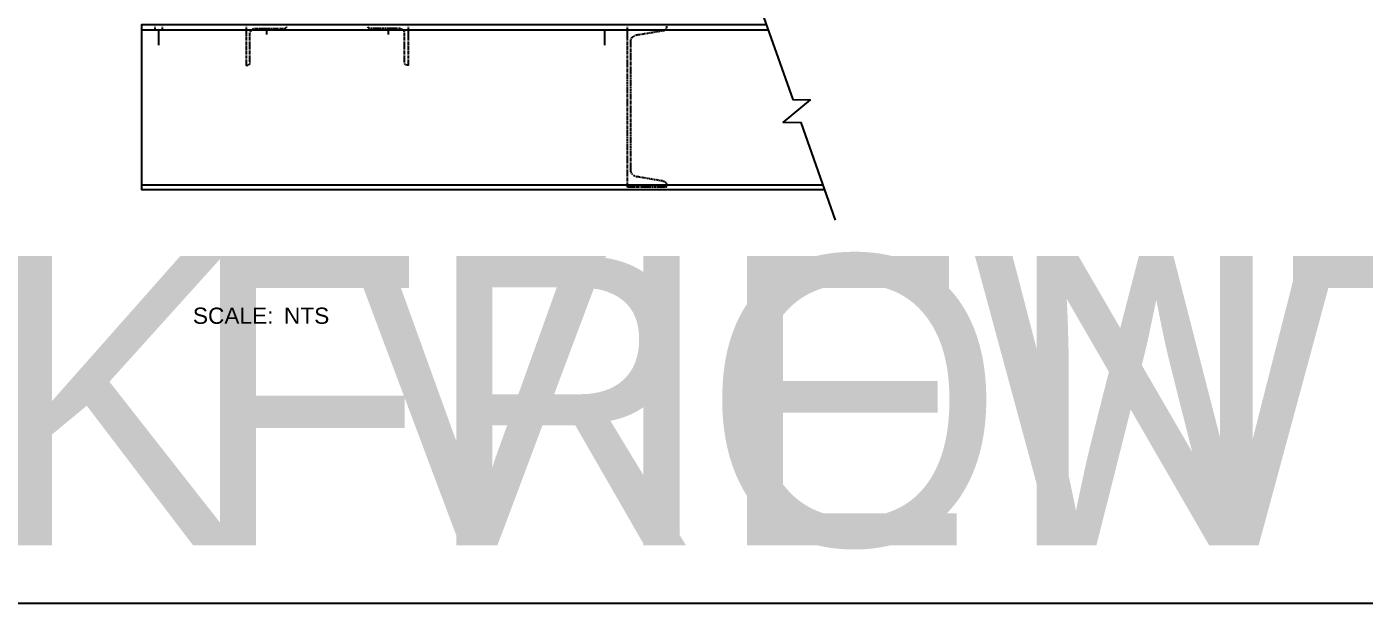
# Model space of a CAD drawing. Header units: feet. Extents: x -159 to 1687, y -48 to 1556.
# Drawn here: x 1385.8 to 1484.7, y 968 to 1010.7 of the extents above; entities that cross this region are included whole.
import ezdxf
from ezdxf.enums import TextEntityAlignment as Align

# ---------------------------------------------------------------- set-up
doc = ezdxf.new("R2018")
doc.units = ezdxf.units.FT
doc.header["$MEASUREMENT"] = 0
for name, color, linetype in [('G-ANNO-TEXT', 1, 'Continuous'), ('PDF8_0', 7, 'Continuous'), ('PDF8_LP_OBJ-Hidden', 7, 'Continuous'), ('PDF8_LP_OBJ-Misc', 7, 'Continuous'), ('PDF8_LP_OBJ-Text', 7, 'Continuous')]:
    doc.layers.add(name, color=color, linetype=linetype)
doc.styles.add('NEI-A', font='arial.ttf')

# ---------------------------------------------------------------- blocks, each defined once
blk = doc.blocks.new('TITLE NAME')
at = {"lineweight": 30, "flags": 104}
blk.add_attdef('TITLE_NAME', text='', height=0.2, dxfattribs=at).set_placement((-0.0288, 0.2128), align=Align.BOTTOM_LEFT)
at = {"style": 'NEI-A'}
for tag, p in [('SCALE:', (0, 0)), ('1"_=_', (0.5614, 0.0023))]:
    blk.add_attdef(tag, text='', height=0.1, dxfattribs=at).set_placement(p, align=Align.BOTTOM_LEFT)

msp = doc.modelspace()

# ---------------------------------------------------------------- linework, layer by layer
at = {"layer": 'PDF8_0', "lineweight": 25}
msp.add_lwpolyline([(1439.88849, 1012.50026), (1442.4474, 1005.26535), (1443.73606, 1005.24695), (1441.72943, 1003.5901), (1443.0365, 1003.57169), (1445.577, 996.33678)], dxfattribs=at)
at = {"layer": 'PDF8_LP_OBJ-Hidden', "lineweight": 25}
for points in [[(1395.28245, 1010.58568), (1395.28245, 1010.64091)], [(1395.28245, 1010.49363), (1395.28245, 1010.54886)], [(1395.28245, 1010.41999), (1395.28245, 1010.45681)], [(1395.83473, 1010.58568), (1395.83473, 1010.64091)], [(1395.83473, 1010.49363), (1395.83473, 1010.54886)], [(1395.83473, 1010.41999), (1395.83473, 1010.45681)], [(1402.0203, 1010.64091), (1402.0203, 1010.58568)], [(1402.0203, 1010.54886), (1402.0203, 1010.49363)], [(1402.0203, 1010.45681), (1402.0203, 1010.40158)], [(1402.0203, 1010.36477), (1402.0203, 1010.30954)], [(1402.0203, 1010.27272), (1402.0203, 1010.19908)], [(1402.0203, 1010.18067), (1402.0203, 1010.10703)], [(1402.29644, 1010.21749), (1402.31485, 1010.27272)], [(1402.29644, 1010.10703), (1402.29644, 1010.18067)], [(1402.33326, 1010.30954), (1402.35167, 1010.32795), (1402.37008, 1010.36477)], [(1402.38849, 1010.38318), (1402.42531, 1010.4384)], [(1402.46213, 1010.45681), (1402.48054, 1010.47522), (1402.51735, 1010.47522)], [(1402.53576, 1010.49363), (1402.59099, 1010.51204)], [(1402.62781, 1010.51204), (1402.70145, 1010.51204)], [(1402.73827, 1010.51204), (1402.7935, 1010.51204)], [(1402.83031, 1010.51204), (1402.88554, 1010.51204)], [(1402.92236, 1010.51204), (1402.996, 1010.51204)], [(1403.01441, 1010.51204), (1403.08805, 1010.51204)], [(1403.10646, 1010.51204), (1403.18009, 1010.51204)], [(1403.1985, 1010.51204), (1403.27214, 1010.51204)], [(1403.30896, 1010.51204), (1403.36419, 1010.51204)], [(1403.40101, 1010.51204), (1403.45623, 1010.51204)], [(1403.49305, 1010.51204), (1403.54828, 1010.51204)], [(1403.5851, 1010.51204), (1403.64033, 1010.51204)], [(1403.67715, 1010.51204), (1403.73238, 1010.51204)], [(1403.76919, 1010.51204), (1403.82442, 1010.51204)], [(1403.86124, 1010.51204), (1403.91647, 1010.51204)], [(1403.95329, 1010.51204), (1404.02693, 1010.51204)], [(1404.04534, 1010.51204), (1404.11897, 1010.51204)], [(1404.13738, 1010.51204), (1404.21102, 1010.51204)], [(1404.22943, 1010.51204), (1404.30307, 1010.51204)], [(1404.33989, 1010.51204), (1404.39512, 1010.51204)], [(1404.43193, 1010.51204), (1404.48716, 1010.51204)], [(1404.52398, 1010.51204), (1404.57921, 1010.51204)], [(1404.61603, 1010.51204), (1404.67126, 1010.51204)], [(1404.70808, 1010.51204), (1404.7633, 1010.51204)], [(1404.80012, 1010.51204), (1404.83694, 1010.51204), (1404.87376, 1010.53045)], [(1404.9474, 1010.56727), (1404.92899, 1010.54886), (1404.91058, 1010.53045), (1404.89217, 1010.53045)], [(1405.00263, 1010.64091), (1405.00263, 1010.6225), (1404.98422, 1010.60409), (1404.96581, 1010.58568)], [(1411.05933, 1010.58568), (1411.04092, 1010.60409), (1411.02251, 1010.64091)], [(1411.13296, 1010.53045), (1411.09615, 1010.54886), (1411.07774, 1010.56727)], [(1411.22501, 1010.51204), (1411.18819, 1010.51204), (1411.16978, 1010.53045)], [(1411.31706, 1010.51204), (1411.26183, 1010.51204)], [(1411.40911, 1010.51204), (1411.35388, 1010.51204)], [(1411.50115, 1010.51204), (1411.44593, 1010.51204)], [(1411.61161, 1010.51204), (1411.53797, 1010.51204)], [(1411.70366, 1010.51204), (1411.63002, 1010.51204)], [(1411.7957, 1010.51204), (1411.72207, 1010.51204)], [(1411.88775, 1010.51204), (1411.81411, 1010.51204)], [(1411.9798, 1010.51204), (1411.90616, 1010.51204)], [(1412.07185, 1010.51204), (1412.01662, 1010.51204)], [(1412.16389, 1010.51204), (1412.10866, 1010.51204)], [(1412.25594, 1010.51204), (1412.20071, 1010.51204)], [(1412.34799, 1010.51204), (1412.29276, 1010.51204)], [(1412.44003, 1010.51204), (1412.38481, 1010.51204)], [(1412.53208, 1010.51204), (1412.47685, 1010.51204)], [(1412.64254, 1010.51204), (1412.5689, 1010.51204)], [(1412.73458, 1010.51204), (1412.66095, 1010.51204)], [(1412.82663, 1010.51204), (1412.75299, 1010.51204)], [(1412.91868, 1010.51204), (1412.84504, 1010.51204)], [(1413.01073, 1010.51204), (1412.93709, 1010.51204)], [(1413.10277, 1010.51204), (1413.04755, 1010.51204)], [(1413.19482, 1010.51204), (1413.13959, 1010.51204)], [(1413.28687, 1010.51204), (1413.23164, 1010.51204)], [(1413.39732, 1010.51204), (1413.32369, 1010.51204)], [(1413.43414, 1010.51204), (1413.48937, 1010.49363)], [(1413.52619, 1010.47522), (1413.5446, 1010.47522), (1413.58142, 1010.45681)], [(1413.59983, 1010.4384), (1413.63665, 1010.38318)], [(1413.65506, 1010.36477), (1413.67347, 1010.32795), (1413.69188, 1010.30954)], [(1413.71028, 1010.27272), (1413.72869, 1010.21749)], [(1413.72869, 1010.10703), (1413.72869, 1010.18067)], [(1414.00484, 1010.64091), (1414.00484, 1010.58568)], [(1414.00484, 1010.54886), (1414.00484, 1010.49363)], [(1414.00484, 1010.45681), (1414.00484, 1010.40158)], [(1414.00484, 1010.36477), (1414.00484, 1010.30954)], [(1414.00484, 1010.27272), (1414.00484, 1010.19908)], [(1414.00484, 1010.18067), (1414.00484, 1010.10703)], [(1430.18672, 1010.64091), (1430.18672, 1010.58568)], [(1430.18672, 1010.54886), (1430.18672, 1010.49363)], [(1430.18672, 1010.45681), (1430.18672, 1010.40158)], [(1430.18672, 1010.36477), (1430.18672, 1010.30954)], [(1430.18672, 1010.27272), (1430.18672, 1010.19908)], [(1430.18672, 1010.18067), (1430.18672, 1010.10703)], [(1431.18083, 1010.08862), (1431.23606, 1010.10703)], [(1431.27288, 1010.10703), (1431.3281, 1010.12544)], [(1431.36492, 1010.12544), (1431.42015, 1010.12544)], [(1431.45697, 1010.14385), (1431.5122, 1010.14385)], [(1431.54902, 1010.16226), (1431.60425, 1010.16226)], [(1431.64106, 1010.16226), (1431.69629, 1010.18067)], [(1431.73311, 1010.18067), (1431.78834, 1010.19908)], [(1431.82516, 1010.19908), (1431.88039, 1010.21749)], [(1431.91721, 1010.21749), (1431.97243, 1010.21749)], [(1432.00925, 1010.2359), (1432.06448, 1010.2359)], [(1432.1013, 1010.25431), (1432.15653, 1010.25431)], [(1432.19335, 1010.25431), (1432.24858, 1010.27272)], [(1432.28539, 1010.27272), (1432.34062, 1010.29113)], [(1432.37744, 1010.29113), (1432.43267, 1010.30954)], [(1432.46949, 1010.30954), (1432.52472, 1010.32795)], [(1432.56154, 1010.32795), (1432.61676, 1010.32795)], [(1432.65358, 1010.34636), (1432.70881, 1010.34636)], [(1432.74563, 1010.34636), (1432.80086, 1010.36477)], [(1432.83768, 1010.36477), (1432.91131, 1010.38318), (1432.94813, 1010.40158), (1432.96654, 1010.40158)], [(1433.05859, 1010.45681), (1433.02177, 1010.4384), (1433.00336, 1010.41999)], [(1433.09541, 1010.53045), (1433.09541, 1010.51204), (1433.077, 1010.47522)], [(1433.11382, 1010.69614), (1433.11382, 1010.56727)], [(1402.0203, 1010.08862), (1402.0203, 1010.01499)], [(1402.0203, 1009.99658), (1402.0203, 1009.92294)], [(1402.0203, 1009.88612), (1402.0203, 1009.83089)], [(1402.0203, 1009.79407), (1402.0203, 1009.73885)], [(1402.0203, 1009.70203), (1402.0203, 1009.6468)], [(1402.0203, 1009.60998), (1402.0203, 1009.55475)], [(1402.0203, 1009.51793), (1402.0203, 1009.4627)], [(1402.0203, 1009.42588), (1402.0203, 1009.37066)], [(1402.0203, 1009.33384), (1402.0203, 1009.27861)], [(1402.0203, 1009.24179), (1402.0203, 1009.16815)], [(1402.0203, 1009.14974), (1402.0203, 1009.07611)], [(1402.29644, 1010.01499), (1402.29644, 1010.07021)], [(1402.29644, 1009.92294), (1402.29644, 1009.97817)], [(1402.29644, 1009.83089), (1402.29644, 1009.88612)], [(1402.29644, 1009.73885), (1402.29644, 1009.79407)], [(1402.29644, 1009.6468), (1402.29644, 1009.70203)], [(1402.29644, 1009.55475), (1402.29644, 1009.60998)], [(1402.29644, 1009.4627), (1402.29644, 1009.51793)], [(1402.29644, 1009.35225), (1402.29644, 1009.42588)], [(1402.29644, 1009.2602), (1402.29644, 1009.33384)], [(1402.29644, 1009.16815), (1402.29644, 1009.24179)], [(1402.29644, 1009.07611), (1402.29644, 1009.14974)], [(1413.72869, 1010.01499), (1413.72869, 1010.07021)], [(1413.72869, 1009.92294), (1413.72869, 1009.97817)], [(1413.72869, 1009.83089), (1413.72869, 1009.88612)], [(1413.72869, 1009.73885), (1413.72869, 1009.79407)], [(1413.72869, 1009.6468), (1413.72869, 1009.70203)], [(1413.72869, 1009.55475), (1413.72869, 1009.60998)], [(1413.72869, 1009.4627), (1413.72869, 1009.51793)], [(1413.72869, 1009.35225), (1413.72869, 1009.42588)], [(1413.72869, 1009.2602), (1413.72869, 1009.33384)], [(1413.72869, 1009.16815), (1413.72869, 1009.24179)], [(1413.72869, 1009.07611), (1413.72869, 1009.14974)], [(1414.00484, 1010.08862), (1414.00484, 1010.01499)], [(1414.00484, 1009.99658), (1414.00484, 1009.92294)], [(1414.00484, 1009.90453), (1414.00484, 1009.83089)], [(1414.00484, 1009.79407), (1414.00484, 1009.73885)], [(1414.00484, 1009.70203), (1414.00484, 1009.6468)], [(1414.00484, 1009.60998), (1414.00484, 1009.55475)], [(1414.00484, 1009.51793), (1414.00484, 1009.4627)], [(1414.00484, 1009.42588), (1414.00484, 1009.37066)], [(1414.00484, 1009.33384), (1414.00484, 1009.27861)], [(1414.00484, 1009.24179), (1414.00484, 1009.16815)], [(1414.00484, 1009.14974), (1414.00484, 1009.07611)], [(1430.18672, 1010.08862), (1430.18672, 1010.01499)], [(1430.18672, 1009.99658), (1430.18672, 1009.92294)], [(1430.18672, 1009.90453), (1430.18672, 1009.83089)], [(1430.18672, 1009.79407), (1430.18672, 1009.73885)], [(1430.18672, 1009.70203), (1430.18672, 1009.6468)], [(1430.18672, 1009.60998), (1430.18672, 1009.55475)], [(1430.18672, 1009.51793), (1430.18672, 1009.4627)], [(1430.18672, 1009.42588), (1430.18672, 1009.37066)], [(1430.18672, 1009.33384), (1430.18672, 1009.27861)], [(1430.18672, 1009.24179), (1430.18672, 1009.16815)], [(1430.18672, 1009.14974), (1430.18672, 1009.07611)], [(1430.46286, 1009.62839), (1430.48127, 1009.70203)], [(1430.46286, 1009.49952), (1430.46286, 1009.60998)], [(1430.46286, 1009.40748), (1430.46286, 1009.48111)], [(1430.46286, 1009.31543), (1430.46286, 1009.38907)], [(1430.46286, 1009.22338), (1430.46286, 1009.27861)], [(1430.46286, 1009.13133), (1430.46286, 1009.18656)], [(1430.49968, 1009.72044), (1430.51809, 1009.77566)], [(1430.5365, 1009.81248), (1430.57332, 1009.86771)], [(1430.59173, 1009.88612), (1430.64696, 1009.92294)], [(1430.66537, 1009.94135), (1430.72059, 1009.97817)], [(1430.739, 1009.99658), (1430.79423, 1010.01499)], [(1430.83105, 1010.0334), (1430.88628, 1010.05181), (1430.95992, 1010.05181)], [(1430.99673, 1010.07021), (1431.05196, 1010.07021)], [(1431.08878, 1010.07021), (1431.14401, 1010.08862)], [(1402.0203, 1009.0577), (1402.0203, 1008.98406)], [(1402.0203, 1008.96565), (1402.0203, 1008.89201)], [(1402.0203, 1008.85519), (1402.0203, 1008.79996)], [(1402.0203, 1008.76315), (1402.0203, 1008.70792)], [(1402.0203, 1008.6711), (1402.0203, 1008.61587)], [(1402.0203, 1008.57905), (1402.0203, 1008.52382)], [(1402.0203, 1008.487), (1402.0203, 1008.43178)], [(1402.0203, 1008.39496), (1402.0203, 1008.33973)], [(1402.0203, 1008.30291), (1402.0203, 1008.24768)], [(1402.0203, 1008.21086), (1402.0203, 1008.13723)], [(1402.29644, 1008.98406), (1402.29644, 1009.03929)], [(1402.29644, 1008.89201), (1402.29644, 1008.94724)], [(1402.29644, 1008.79996), (1402.29644, 1008.85519)], [(1402.29644, 1008.70792), (1402.29644, 1008.76315)], [(1402.29644, 1008.61587), (1402.29644, 1008.6711)], [(1402.29644, 1008.52382), (1402.29644, 1008.57905)], [(1402.29644, 1008.43178), (1402.29644, 1008.487)], [(1402.29644, 1008.32132), (1402.29644, 1008.39496)], [(1402.29644, 1008.22927), (1402.29644, 1008.30291)], [(1402.29644, 1008.13723), (1402.29644, 1008.21086)], [(1413.72869, 1008.98406), (1413.72869, 1009.03929)], [(1413.72869, 1008.89201), (1413.72869, 1008.94724)], [(1413.72869, 1008.79996), (1413.72869, 1008.85519)], [(1413.72869, 1008.70792), (1413.72869, 1008.76315)], [(1413.72869, 1008.61587), (1413.72869, 1008.6711)], [(1413.72869, 1008.52382), (1413.72869, 1008.57905)], [(1413.72869, 1008.43178), (1413.72869, 1008.487)], [(1413.72869, 1008.32132), (1413.72869, 1008.39496)], [(1413.72869, 1008.22927), (1413.72869, 1008.30291)], [(1413.72869, 1008.13723), (1413.72869, 1008.21086)], [(1414.00484, 1009.0577), (1414.00484, 1008.98406)], [(1414.00484, 1008.96565), (1414.00484, 1008.89201)], [(1414.00484, 1008.85519), (1414.00484, 1008.79996)], [(1414.00484, 1008.76315), (1414.00484, 1008.70792)], [(1414.00484, 1008.6711), (1414.00484, 1008.61587)], [(1414.00484, 1008.57905), (1414.00484, 1008.52382)], [(1414.00484, 1008.487), (1414.00484, 1008.43178)], [(1414.00484, 1008.39496), (1414.00484, 1008.33973)], [(1414.00484, 1008.30291), (1414.00484, 1008.24768)], [(1414.00484, 1008.21086), (1414.00484, 1008.13723)], [(1430.18672, 1009.0577), (1430.18672, 1008.98406)], [(1430.18672, 1008.96565), (1430.18672, 1008.89201)], [(1430.18672, 1008.85519), (1430.18672, 1008.79996)], [(1430.18672, 1008.76315), (1430.18672, 1008.70792)], [(1430.18672, 1008.6711), (1430.18672, 1008.61587)], [(1430.18672, 1008.57905), (1430.18672, 1008.52382)], [(1430.18672, 1008.487), (1430.18672, 1008.43178)], [(1430.18672, 1008.39496), (1430.18672, 1008.33973)], [(1430.18672, 1008.30291), (1430.18672, 1008.24768)], [(1430.18672, 1008.21086), (1430.18672, 1008.13723)], [(1430.46286, 1009.03929), (1430.46286, 1009.09452)], [(1430.46286, 1008.94724), (1430.46286, 1009.00247)], [(1430.46286, 1008.85519), (1430.46286, 1008.91042)], [(1430.46286, 1008.76315), (1430.46286, 1008.81837)], [(1430.46286, 1008.65269), (1430.46286, 1008.72633)], [(1430.46286, 1008.56064), (1430.46286, 1008.63428)], [(1430.46286, 1008.46859), (1430.46286, 1008.54223)], [(1430.46286, 1008.37655), (1430.46286, 1008.45019)], [(1430.46286, 1008.2845), (1430.46286, 1008.33973)], [(1430.46286, 1008.19245), (1430.46286, 1008.24768)], [(1430.46286, 1008.10041), (1430.46286, 1008.15563)], [(1402.0203, 1008.11882), (1402.0203, 1008.04518)], [(1402.0203, 1008.02677), (1402.0203, 1007.95313)], [(1402.0203, 1007.93472), (1402.0203, 1007.86108)], [(1402.0203, 1007.82426), (1402.0203, 1007.80586), (1402.05712, 1007.80586)], [(1402.07553, 1007.80586), (1402.14917, 1007.80586)], [(1402.24121, 1007.84267), (1402.2228, 1007.82426), (1402.18598, 1007.82426), (1402.18598, 1007.80586)], [(1402.27803, 1007.91631), (1402.25962, 1007.87949), (1402.25962, 1007.86108)], [(1402.29644, 1008.04518), (1402.29644, 1008.11882)], [(1402.29644, 1008.00836), (1402.29644, 1007.95313)], [(1413.72869, 1008.04518), (1413.72869, 1008.11882)], [(1413.72869, 1007.95313), (1413.72869, 1008.00836)], [(1413.76551, 1007.86108), (1413.7471, 1007.8979), (1413.7471, 1007.91631)], [(1413.85756, 1007.80586), (1413.82074, 1007.82426), (1413.80233, 1007.84267)], [(1413.94961, 1007.80586), (1413.87597, 1007.80586)], [(1414.00484, 1007.82426), (1414.00484, 1007.80586), (1413.96802, 1007.80586)], [(1414.00484, 1008.11882), (1414.00484, 1008.04518)], [(1414.00484, 1008.02677), (1414.00484, 1007.95313)], [(1414.00484, 1007.93472), (1414.00484, 1007.86108)], [(1430.18672, 1008.11882), (1430.18672, 1008.04518)], [(1430.18672, 1008.02677), (1430.18672, 1007.95313)], [(1430.18672, 1007.93472), (1430.18672, 1007.86108)], [(1430.18672, 1007.82426), (1430.18672, 1007.76904)], [(1430.18672, 1007.73222), (1430.18672, 1007.67699)], [(1430.18672, 1007.64017), (1430.18672, 1007.58494)], [(1430.18672, 1007.54812), (1430.18672, 1007.4929)], [(1430.18672, 1007.45608), (1430.18672, 1007.40085)], [(1430.18672, 1007.36403), (1430.18672, 1007.3088)], [(1430.18672, 1007.27198), (1430.18672, 1007.21675)], [(1430.18672, 1007.17994), (1430.18672, 1007.1063)], [(1430.46286, 1008.00836), (1430.46286, 1008.06359)], [(1430.46286, 1007.91631), (1430.46286, 1007.97154)], [(1430.46286, 1007.82426), (1430.46286, 1007.87949)], [(1430.46286, 1007.73222), (1430.46286, 1007.78745)], [(1430.46286, 1007.62176), (1430.46286, 1007.6954)], [(1430.46286, 1007.52971), (1430.46286, 1007.60335)], [(1430.46286, 1007.43767), (1430.46286, 1007.5113)], [(1430.46286, 1007.34562), (1430.46286, 1007.41926)], [(1430.46286, 1007.25357), (1430.46286, 1007.3088)], [(1430.46286, 1007.16153), (1430.46286, 1007.21675)], [(1430.18672, 1007.08789), (1430.18672, 1007.01425)], [(1430.18672, 1006.99584), (1430.18672, 1006.9222)], [(1430.18672, 1006.90379), (1430.18672, 1006.83016)], [(1430.18672, 1006.79334), (1430.18672, 1006.73811)], [(1430.18672, 1006.70129), (1430.18672, 1006.64606)], [(1430.18672, 1006.60924), (1430.18672, 1006.55401)], [(1430.18672, 1006.5172), (1430.18672, 1006.46197)], [(1430.18672, 1006.42515), (1430.18672, 1006.36992)], [(1430.18672, 1006.3331), (1430.18672, 1006.27787)], [(1430.18672, 1006.24105), (1430.18672, 1006.18583)], [(1430.18672, 1006.14901), (1430.18672, 1006.07537)], [(1430.46286, 1007.06948), (1430.46286, 1007.12471)], [(1430.46286, 1006.97743), (1430.46286, 1007.03266)], [(1430.46286, 1006.88538), (1430.46286, 1006.94061)], [(1430.46286, 1006.79334), (1430.46286, 1006.84857)], [(1430.46286, 1006.70129), (1430.46286, 1006.75652)], [(1430.46286, 1006.59083), (1430.46286, 1006.66447)], [(1430.46286, 1006.49879), (1430.46286, 1006.57242)], [(1430.46286, 1006.40674), (1430.46286, 1006.48038)], [(1430.46286, 1006.31469), (1430.46286, 1006.38833)], [(1430.46286, 1006.22264), (1430.46286, 1006.27787)], [(1430.46286, 1006.1306), (1430.46286, 1006.18583)], [(1430.18672, 1006.05696), (1430.18672, 1005.98332)], [(1430.18672, 1005.96491), (1430.18672, 1005.89128)], [(1430.18672, 1005.87287), (1430.18672, 1005.79923)], [(1430.18672, 1005.76241), (1430.18672, 1005.70718)], [(1430.18672, 1005.67036), (1430.18672, 1005.61513)], [(1430.18672, 1005.57832), (1430.18672, 1005.52309)], [(1430.18672, 1005.48627), (1430.18672, 1005.43104)], [(1430.18672, 1005.39422), (1430.18672, 1005.33899)], [(1430.18672, 1005.30217), (1430.18672, 1005.24695)], [(1430.18672, 1005.21013), (1430.18672, 1005.1549)], [(1430.46286, 1006.03855), (1430.46286, 1006.09378)], [(1430.46286, 1005.9465), (1430.46286, 1006.00173)], [(1430.46286, 1005.85446), (1430.46286, 1005.90968)], [(1430.46286, 1005.76241), (1430.46286, 1005.81764)], [(1430.46286, 1005.67036), (1430.46286, 1005.72559)], [(1430.46286, 1005.55991), (1430.46286, 1005.63354)], [(1430.46286, 1005.46786), (1430.46286, 1005.5415)], [(1430.46286, 1005.37581), (1430.46286, 1005.44945)], [(1430.46286, 1005.28376), (1430.46286, 1005.3574)], [(1430.46286, 1005.19172), (1430.46286, 1005.24695)], [(1430.18672, 1005.11808), (1430.18672, 1005.04444)], [(1430.18672, 1005.02603), (1430.18672, 1004.95239)], [(1430.18672, 1004.93399), (1430.18672, 1004.86035)], [(1430.18672, 1004.84194), (1430.18672, 1004.7683)], [(1430.18672, 1004.73148), (1430.18672, 1004.67625)], [(1430.18672, 1004.63943), (1430.18672, 1004.58421)], [(1430.18672, 1004.54739), (1430.18672, 1004.49216)], [(1430.18672, 1004.45534), (1430.18672, 1004.40011)], [(1430.18672, 1004.36329), (1430.18672, 1004.30806)], [(1430.18672, 1004.27125), (1430.18672, 1004.21602)], [(1430.18672, 1004.1792), (1430.18672, 1004.12397)], [(1430.46286, 1005.09967), (1430.46286, 1005.1549)], [(1430.46286, 1005.00762), (1430.46286, 1005.06285)], [(1430.46286, 1004.91558), (1430.46286, 1004.9708)], [(1430.46286, 1004.82353), (1430.46286, 1004.87876)], [(1430.46286, 1004.73148), (1430.46286, 1004.78671)], [(1430.46286, 1004.63943), (1430.46286, 1004.69466)], [(1430.46286, 1004.52898), (1430.46286, 1004.60262)], [(1430.46286, 1004.43693), (1430.46286, 1004.51057)], [(1430.46286, 1004.34488), (1430.46286, 1004.41852)], [(1430.46286, 1004.25284), (1430.46286, 1004.32647)], [(1430.46286, 1004.16079), (1430.46286, 1004.21602)], [(1430.18672, 1004.08715), (1430.18672, 1004.01351)], [(1430.18672, 1003.9951), (1430.18672, 1003.92147)], [(1430.18672, 1003.90306), (1430.18672, 1003.82942)], [(1430.18672, 1003.81101), (1430.18672, 1003.73737)], [(1430.18672, 1003.70055), (1430.18672, 1003.64533)], [(1430.18672, 1003.60851), (1430.18672, 1003.55328)], [(1430.18672, 1003.51646), (1430.18672, 1003.46123)], [(1430.18672, 1003.42441), (1430.18672, 1003.36918)], [(1430.18672, 1003.33237), (1430.18672, 1003.27714)], [(1430.18672, 1003.24032), (1430.18672, 1003.18509)], [(1430.46286, 1004.06874), (1430.46286, 1004.12397)], [(1430.46286, 1003.9767), (1430.46286, 1004.03192)], [(1430.46286, 1003.88465), (1430.46286, 1003.93988)], [(1430.46286, 1003.7926), (1430.46286, 1003.84783)], [(1430.46286, 1003.70055), (1430.46286, 1003.75578)], [(1430.46286, 1003.60851), (1430.46286, 1003.66373)], [(1430.46286, 1003.49805), (1430.46286, 1003.57169)], [(1430.46286, 1003.406), (1430.46286, 1003.47964)], [(1430.46286, 1003.31396), (1430.46286, 1003.38759)], [(1430.46286, 1003.22191), (1430.46286, 1003.29555)], [(1430.46286, 1003.12986), (1430.46286, 1003.18509)], [(1430.18672, 1003.14827), (1430.18672, 1003.09304)], [(1430.18672, 1003.05622), (1430.18672, 1002.98259)], [(1430.18672, 1002.96418), (1430.18672, 1002.89054)], [(1430.18672, 1002.87213), (1430.18672, 1002.79849)], [(1430.18672, 1002.78008), (1430.18672, 1002.70644)], [(1430.18672, 1002.66963), (1430.18672, 1002.6144)], [(1430.18672, 1002.57758), (1430.18672, 1002.52235)], [(1430.18672, 1002.48553), (1430.18672, 1002.4303)], [(1430.18672, 1002.39348), (1430.18672, 1002.33826)], [(1430.18672, 1002.30144), (1430.18672, 1002.24621)], [(1430.18672, 1002.20939), (1430.18672, 1002.15416)], [(1430.46286, 1003.03781), (1430.46286, 1003.09304)], [(1430.46286, 1002.94577), (1430.46286, 1003.001)], [(1430.46286, 1002.85372), (1430.46286, 1002.90895)], [(1430.46286, 1002.76167), (1430.46286, 1002.8169)], [(1430.46286, 1002.66963), (1430.46286, 1002.72485)], [(1430.46286, 1002.57758), (1430.46286, 1002.63281)], [(1430.46286, 1002.46712), (1430.46286, 1002.54076)], [(1430.46286, 1002.37508), (1430.46286, 1002.44871)], [(1430.46286, 1002.28303), (1430.46286, 1002.35667)], [(1430.46286, 1002.19098), (1430.46286, 1002.26462)], [(1430.18672, 1002.11734), (1430.18672, 1002.06211)], [(1430.18672, 1002.0253), (1430.18672, 1001.95166)], [(1430.18672, 1001.93325), (1430.18672, 1001.85961)], [(1430.18672, 1001.8412), (1430.18672, 1001.76756)], [(1430.18672, 1001.74915), (1430.18672, 1001.67552)], [(1430.18672, 1001.6387), (1430.18672, 1001.58347)], [(1430.18672, 1001.54665), (1430.18672, 1001.49142)], [(1430.18672, 1001.4546), (1430.18672, 1001.39938)], [(1430.18672, 1001.36256), (1430.18672, 1001.30733)], [(1430.18672, 1001.27051), (1430.18672, 1001.21528)], [(1430.46286, 1002.09893), (1430.46286, 1002.15416)], [(1430.46286, 1002.00689), (1430.46286, 1002.06211)], [(1430.46286, 1001.91484), (1430.46286, 1001.97007)], [(1430.46286, 1001.82279), (1430.46286, 1001.87802)], [(1430.46286, 1001.73075), (1430.46286, 1001.78597)], [(1430.46286, 1001.6387), (1430.46286, 1001.69393)], [(1430.46286, 1001.54665), (1430.46286, 1001.60188)], [(1430.46286, 1001.43619), (1430.46286, 1001.50983)], [(1430.46286, 1001.34415), (1430.46286, 1001.41779)], [(1430.46286, 1001.2521), (1430.46286, 1001.32574)], [(1430.46286, 1001.16005), (1430.46286, 1001.23369)], [(1430.18672, 1001.17846), (1430.18672, 1001.12323)], [(1430.18672, 1001.08642), (1430.18672, 1001.03119)], [(1430.18672, 1000.99437), (1430.18672, 1000.92073)], [(1430.18672, 1000.90232), (1430.18672, 1000.82868)], [(1430.18672, 1000.81027), (1430.18672, 1000.73664)], [(1430.18672, 1000.71823), (1430.18672, 1000.64459)], [(1430.18672, 1000.60777), (1430.18672, 1000.55254)], [(1430.18672, 1000.51572), (1430.18672, 1000.46049)], [(1430.18672, 1000.42368), (1430.18672, 1000.36845)], [(1430.18672, 1000.33163), (1430.18672, 1000.2764)], [(1430.18672, 1000.23958), (1430.18672, 1000.18435)], [(1430.46286, 1001.06801), (1430.46286, 1001.12323)], [(1430.46286, 1000.97596), (1430.46286, 1001.03119)], [(1430.46286, 1000.88391), (1430.46286, 1000.93914)], [(1430.46286, 1000.79186), (1430.46286, 1000.84709)], [(1430.46286, 1000.69982), (1430.46286, 1000.75505)], [(1430.46286, 1000.60777), (1430.46286, 1000.663)], [(1430.46286, 1000.51572), (1430.46286, 1000.57095)], [(1430.46286, 1000.40527), (1430.46286, 1000.4789)], [(1430.46286, 1000.31322), (1430.46286, 1000.38686)], [(1430.46286, 1000.22117), (1430.46286, 1000.29481)], [(1430.18672, 1000.14753), (1430.18672, 1000.09231)], [(1430.18672, 1000.05549), (1430.18672, 1000.00026)], [(1430.18672, 999.96344), (1430.18672, 999.8898)], [(1430.18672, 999.87139), (1430.18672, 999.79776)], [(1430.18672, 999.77935), (1430.18672, 999.70571)], [(1430.18672, 999.6873), (1430.18672, 999.61366)], [(1430.18672, 999.57684), (1430.18672, 999.52161)], [(1430.18672, 999.4848), (1430.18672, 999.42957)], [(1430.18672, 999.39275), (1430.18672, 999.33752)], [(1430.18672, 999.3007), (1430.18672, 999.24547)], [(1430.46286, 1000.12913), (1430.46286, 1000.20276)], [(1430.46286, 1000.00026), (1430.46286, 1000.09231)], [(1430.48127, 999.90821), (1430.46286, 999.96344)], [(1430.51809, 999.81617), (1430.49968, 999.8898)], [(1430.57332, 999.74253), (1430.5365, 999.79776)], [(1430.62855, 999.6873), (1430.59173, 999.72412)], [(1430.72059, 999.63207), (1430.66537, 999.65048)], [(1430.79423, 999.57684), (1430.739, 999.61366)], [(1430.95992, 999.55843), (1430.88628, 999.55843), (1430.83105, 999.57684)], [(1431.05196, 999.54002), (1430.99673, 999.54002)], [(1431.14401, 999.52161), (1431.08878, 999.52161)], [(1431.23606, 999.5032), (1431.18083, 999.52161)], [(1431.3281, 999.4848), (1431.27288, 999.5032)], [(1431.42015, 999.46639), (1431.36492, 999.4848)], [(1431.5122, 999.44798), (1431.45697, 999.46639)], [(1431.60425, 999.44798), (1431.54902, 999.44798)], [(1431.69629, 999.42957), (1431.64106, 999.42957)], [(1431.78834, 999.41116), (1431.73311, 999.42957)], [(1431.88039, 999.39275), (1431.82516, 999.41116)], [(1431.97243, 999.37434), (1431.91721, 999.39275)], [(1432.06448, 999.35593), (1432.00925, 999.37434)], [(1432.15653, 999.35593), (1432.1013, 999.35593)], [(1432.24858, 999.33752), (1432.19335, 999.33752)], [(1432.34062, 999.31911), (1432.28539, 999.31911)], [(1432.43267, 999.3007), (1432.37744, 999.31911)], [(1432.52472, 999.28229), (1432.46949, 999.3007)], [(1432.61676, 999.26388), (1432.56154, 999.28229)], [(1432.70881, 999.26388), (1432.65358, 999.26388)], [(1432.80086, 999.24547), (1432.74563, 999.24547)], [(1432.83768, 999.22706), (1432.91131, 999.22706), (1432.94813, 999.20865), (1432.96654, 999.20865)], [(1430.18672, 999.20865), (1430.18672, 999.15343)], [(1430.18672, 999.11661), (1430.18672, 999.06138)], [(1430.18672, 999.02456), (1430.18672, 998.96933)], [(1430.18672, 998.93251), (1430.18672, 998.85887)], [(1430.18672, 998.84047), (1430.18672, 998.80365), (1430.22354, 998.80365)], [(1430.26036, 998.80365), (1430.31559, 998.80365)], [(1430.3524, 998.80365), (1430.42604, 998.80365)], [(1430.44445, 998.80365), (1430.51809, 998.80365)], [(1430.5365, 998.80365), (1430.61014, 998.80365)], [(1430.62855, 998.80365), (1430.70218, 998.80365)], [(1430.72059, 998.80365), (1430.79423, 998.80365)], [(1430.83105, 998.80365), (1430.88628, 998.80365)], [(1430.9231, 998.80365), (1430.97833, 998.80365)], [(1431.01514, 998.80365), (1431.07037, 998.80365)], [(1431.10719, 998.80365), (1431.16242, 998.80365)], [(1431.19924, 998.80365), (1431.25447, 998.80365)], [(1431.29129, 998.80365), (1431.34651, 998.80365)], [(1431.38333, 998.80365), (1431.45697, 998.80365)], [(1431.47538, 998.80365), (1431.54902, 998.80365)], [(1431.56743, 998.80365), (1431.64106, 998.80365)], [(1431.65947, 998.80365), (1431.73311, 998.80365)], [(1431.75152, 998.80365), (1431.82516, 998.80365)], [(1431.86198, 998.80365), (1431.91721, 998.80365)], [(1431.95402, 998.80365), (1432.00925, 998.80365)], [(1432.04607, 998.80365), (1432.1013, 998.80365)], [(1432.13812, 998.80365), (1432.19335, 998.80365)], [(1432.23017, 998.80365), (1432.28539, 998.80365)], [(1432.32221, 998.80365), (1432.37744, 998.80365)], [(1432.41426, 998.80365), (1432.4879, 998.80365)], [(1432.50631, 998.80365), (1432.57995, 998.80365)], [(1432.59835, 998.80365), (1432.67199, 998.80365)], [(1432.6904, 998.80365), (1432.76404, 998.80365)], [(1432.78245, 998.80365), (1432.85609, 998.80365)], [(1432.89291, 998.80365), (1432.94813, 998.80365)], [(1432.98495, 998.80365), (1433.04018, 998.80365)], [(1433.00336, 999.19024), (1433.02177, 999.17184), (1433.05859, 999.15343)], [(1433.077, 999.11661), (1433.09541, 999.0982), (1433.09541, 999.06138)], [(1433.077, 998.80365), (1433.11382, 998.80365), (1433.11382, 998.87728)], [(1433.11382, 999.04297), (1433.11382, 998.9141)]]:
    msp.add_lwpolyline(points, dxfattribs=at)
at = {"layer": 'PDF8_LP_OBJ-Misc', "lineweight": 25}
for points in [[(1395.55859, 1009.29702), (1395.55859, 1010.41999)], [(1403.51146, 1010.56727), (1403.51146, 1010.47522)], [(1403.51146, 1010.38318), (1403.51146, 1010.07021)], [(1412.51367, 1010.56727), (1412.51367, 1010.47522)], [(1412.51367, 1010.38318), (1412.51367, 1010.07021)], [(1428.54828, 1009.29702), (1428.54828, 1010.41999)]]:
    msp.add_lwpolyline(points, dxfattribs=at)
at = {"layer": 'PDF8_LP_OBJ-Text', "lineweight": 25}
for points in [[(1444.78539, 998.58273), (1394.30675, 998.58273), (1394.30675, 1010.80659), (1440.496, 1010.80659)], [(1394.30675, 1010.41999), (1440.62486, 1010.41999)], [(1394.30675, 998.96933), (1444.65653, 998.96933)]]:
    msp.add_lwpolyline(points, dxfattribs=at)

# ---------------------------------------------------------------- block references
at = {"layer": 'G-ANNO-TEXT'}
ref = msp.add_blockref('TITLE NAME', (1324.149, 987.5378), dxfattribs=dict(at, xscale=12, yscale=12, zscale=12))
lines = msp.add_mtext('{\\LBACK VIEW}', dxfattribs={"layer": '0', "insert": (1323.80397, 993.69118), "char_height": 21.3982459, "attachment_point": 1})
ref.add_attrib('TITLE_NAME', '', (1323.80397, 993.69118)).embed_mtext(lines)
ref = msp.add_blockref('TITLE NAME', (1398.07642, 987.5378), dxfattribs=dict(at, xscale=12, yscale=12, zscale=12))
lines = msp.add_mtext('{\\LFRONT VIEW}', dxfattribs={"layer": '0', "insert": (1397.73139, 993.69118), "char_height": 21.3982459, "attachment_point": 1})
ref.add_attrib('TITLE_NAME', '', (1397.73139, 993.69118)).embed_mtext(lines)
ref.add_attrib('SCALE:', 'SCALE:', dxfattribs={"layer": '0', "height": 1.2, "style": 'NEI-A'}).set_placement((1398.07642, 988.31908), align=Align.BOTTOM_LEFT)
ref.add_attrib('1"_=_', 'NTS', dxfattribs={"layer": '0', "height": 1.2, "style": 'NEI-A'}).set_placement((1404.81313, 988.31908), align=Align.BOTTOM_LEFT)

doc.saveas('drawing.dxf')
